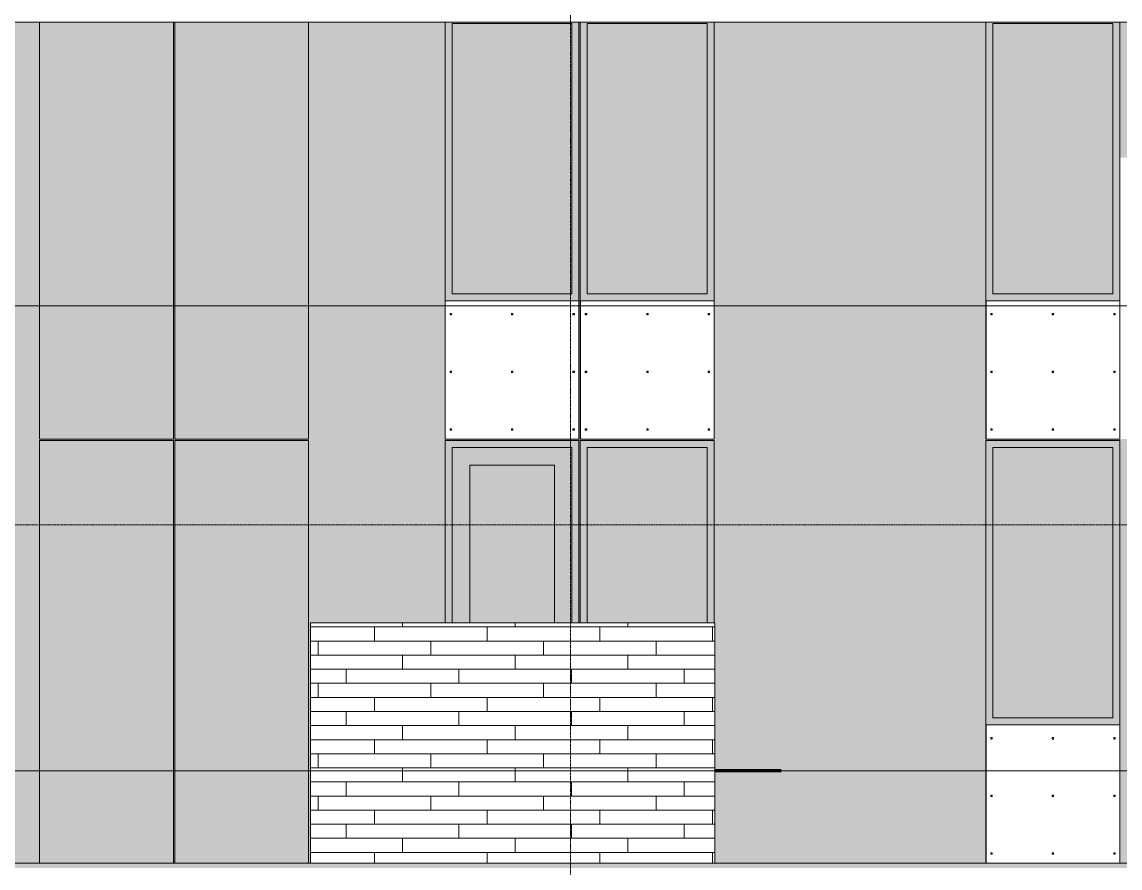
# Model space of a CAD drawing. Header units: inches. Extents: x 1814 to 6957, y -360 to 681.
# Drawn here: x 2671.5 to 2983.4, y 108.4 to 348.5 of the extents above; entities that cross this region are included whole.
import ezdxf

# ---------------------------------------------------------------- set-up
doc = ezdxf.new("R2010")
doc.units = ezdxf.units.IN
doc.header["$MEASUREMENT"] = 0
doc.linetypes.add('Aligning Line 1_8_', pattern=[0.25, 0.125, -0.125])
doc.linetypes.add('Grid Line 1_2_', pattern=[0.875, 0.5, -0.125, 0.125, -0.125])
for name, color, linetype, lineweight in [('0-1', 7, 'Continuous', 5), ('A-AREA', 32, 'Continuous', 70), ('A-CLNG-3', 13, 'Continuous', 5), ('A-FLOR-LEVL-1', 51, 'Grid Line 1_2_', 9), ('A-GLAZ', 151, 'Continuous', 13), ('A-GLAZ-1', 251, 'Continuous', 9), ('A-WALL', 113, 'Continuous', 13), ('A-WALL-PATT-2', 251, 'Continuous', 9), ('G-ANNO-SYMB', 111, 'Aligning Line 1_8_', 9), ('S-GRID-1', 1, 'Grid Line 1_2_', 9)]:
    doc.layers.add(name, color=color, linetype=linetype, lineweight=lineweight)
pattern_1 = [(0, (2755.624, 136.8), (0, 4), []), (90, (2755.624, 136.8), (-8, 8), [4, -28]), (90, (2771.624, 140.8), (-8, 8), [4, -28])]

# ---------------------------------------------------------------- blocks, each defined once
blk = doc.blocks.new('CTR - 2nd Phase_rvt-1-SECTION _ CENTER LOOKING WEST')
at = {"layer": 'A-FLOR-LEVL-1'}
for p, q in [((1814.21, 268), (4168.71, 268)), ((1814.21, 136), (4168.71, 136))]:
    blk.add_line(p, q, dxfattribs=at)
blk = doc.blocks.new('CTR - 1st Phase - Common Walls_rvt-1-SECTION _ CENTER LOOKING WEST')
at = {"layer": 'A-FLOR-LEVL-1'}
for p, q in [((1814.21, 268), (4168.71, 268)), ((1814.21, 136), (4168.71, 136))]:
    blk.add_line(p, q, dxfattribs=at)
blk = doc.blocks.new('CTR - 1st Phase -Stairs _ Elevators_rvt-1-SECTION _ CENTER LOOKING WEST')
at = {"layer": 'A-FLOR-LEVL-1'}
for p, q in [((1814.21, 268), (4168.71, 268)), ((1814.21, 136), (4168.71, 136))]:
    blk.add_line(p, q, dxfattribs=at)
blk = doc.blocks.new('Basic Wall _ EXT - FIBER CEMENT - LARGE - ___-2162459-SECTION _ CENTER LOOKING WEST')
at = {"layer": 'A-WALL'}
blk.add_line((2066.96, 348.51), (3400.3, 348.51), dxfattribs=at)
blk = doc.blocks.new('_THE_ WINDOW _ DOOR - Door - 2nd Floor-2113393-SECTION _ CENTER LOOKING WEST')
at = {"layer": 'A-GLAZ'}
for points in [[(3292.91, 178), (3292.91, 227.75), (3326.94, 227.75), (3326.94, 178), (3328.94, 178), (3328.94, 229.75), (3290.91, 229.75), (3290.91, 178), (3291.81, 178)], [(3297.91, 178), (3297.91, 222.75), (3321.94, 222.75), (3321.94, 178), (3326.94, 178), (3326.94, 227.75), (3292.91, 227.75), (3292.91, 178), (3295.88, 178)], [(3321.94, 178), (3321.94, 222.75), (3297.91, 222.75), (3297.91, 178)]]:
    blk.add_hatch(color=256, dxfattribs=at).paths.add_polyline_path(points, flags=0)
for p, q in [((3328.94, 229.75), (3290.91, 229.75)), ((3290.91, 229.75), (3290.91, 178)), ((3292.91, 178), (3292.91, 227.75)), ((3292.91, 227.75), (3326.94, 227.75)), ((3326.94, 227.75), (3326.94, 178)), ((3328.94, 178), (3328.94, 229.75)), ((3297.91, 178), (3297.91, 222.75)), ((3297.91, 222.75), (3321.94, 222.75)), ((3321.94, 222.75), (3321.94, 178))]:
    blk.add_line(p, q, dxfattribs=at)
blk = doc.blocks.new('_THE_ WINDOW _ DOOR - hvac panel - 2nd floor-2113876-SECTION _ CENTER LOOKING WEST')
at = {"layer": 'A-GLAZ-1'}
h = blk.add_hatch(dxfattribs=at)
h.set_pattern_fill('FP_11', color=256, style=0, pattern_type=2)
h.set_pattern_definition([(0, (2740.124, 174.437), (1, 1), [0.5, -1.5]), (90, (2740.374, 174.187), (-1, 1), [0.5, -1.5])])
h.paths.add_polyline_path([(2752.94, 109.75), (2752.94, 229.75), (2714.91, 229.75), (2714.91, 109.75), (2721.3, 109.75)], flags=0)
at = {"layer": 'A-GLAZ'}
for p, q in [((2752.94, 229.75), (2714.91, 229.75)), ((2714.91, 109.75), (2714.91, 229.75)), ((2752.94, 229.75), (2752.94, 109.75)), ((2752.94, 109.75), (2714.91, 109.75))]:
    blk.add_line(p, q, dxfattribs=at)
blk = doc.blocks.new('_THE_ WINDOW _ DOOR - hvac panel - 3rd floor-2113390-SECTION _ CENTER LOOKING WEST')
at = {"layer": 'A-GLAZ-1'}
h = blk.add_hatch(dxfattribs=at)
h.set_pattern_fill('FP_15', color=256, style=0, pattern_type=2)
h.set_pattern_definition([(0, (2740.124, 294.812), (1, 1), [0.5, -1.5]), (90, (2740.374, 294.562), (-1, 1), [0.5, -1.5])])
h.paths.add_polyline_path([(2752.94, 230.12), (2752.94, 348.51), (2714.91, 348.51), (2714.91, 230.12), (2721.3, 230.12)], flags=0)
at = {"layer": 'A-GLAZ'}
for p, q in [((2714.91, 348.53), (2714.91, 230.12)), ((2752.94, 230.12), (2752.94, 348.53)), ((2714.91, 230.12), (2752.94, 230.12))]:
    blk.add_line(p, q, dxfattribs=at)
blk = doc.blocks.new('_THE_ WINDOW _ DOOR - Window - 3rd Floor-V8-SECTION _ CENTER LOOKING WEST')
at = {"layer": 'A-GLAZ'}
h = blk.add_hatch(color=256, dxfattribs=at)
h.paths.add_polyline_path([(2791.71, 269.37), (2829.74, 269.37), (2829.74, 348.51), (2791.71, 348.51), (2791.71, 274.83)], flags=0)
h.paths.add_polyline_path([(2793.71, 271.37), (2793.71, 348.12), (2827.74, 348.12), (2827.74, 271.37), (2799.15, 271.37)], flags=0)
blk.add_hatch(color=256, dxfattribs=at).paths.add_polyline_path([(2799.15, 271.37), (2827.74, 271.37), (2827.74, 348.12), (2793.71, 348.12), (2793.71, 271.37)], flags=0)
at = {"layer": 'A-GLAZ-1'}
h = blk.add_hatch(dxfattribs=at)
h.set_pattern_fill('FP_16', color=256, style=0, pattern_type=2)
h.set_pattern_definition([(0, (2831.48, 287.55), (-38.4, 120.38), [0.392, -38.007]), (0, (2831.48, 287.95), (-38.4, 120.38), [0.392, -38.007]), (0, (2831.48, 303.91), (-38.4, 120.38), [0.392, -38.007]), (0, (2831.48, 304.3), (-38.4, 120.38), [0.392, -38.007]), (0, (2831.48, 320.27), (-38.4, 120.38), [0.392, -38.007]), (0, (2831.48, 320.66), (-38.4, 120.38), [0.392, -38.007]), (0, (2831.48, 336.62), (-38.4, 120.38), [0.392, -38.007]), (0, (2831.48, 337.02), (-38.4, 120.38), [0.392, -38.007]), (0, (2831.48, 352.98), (-38.4, 120.38), [0.392, -38.007]), (0, (2831.48, 353.38), (-38.4, 120.38), [0.392, -38.007]), (0, (2831.48, 369.34), (-38.4, 120.38), [0.392, -38.007]), (0, (2831.48, 369.73), (-38.4, 120.375), [0.392, -38.007]), (0, (2831.48, 385.7), (-38.4, 120.375), [0.392, -38.007]), (0, (2831.48, 386.09), (-38.4, 120.375), [0.392, -38.007]), (0, (2831.48, 402.05), (-38.4, 120.375), [0.392, -38.007]), (0, (2831.48, 402.45), (-38.4, 120.375), [0.392, -38.007]), (0, (2848.93, 287.55), (-38.4, 120.38), [0.392, -38.007]), (0, (2848.93, 287.95), (-38.4, 120.38), [0.392, -38.007]), (0, (2848.93, 303.91), (-38.4, 120.38), [0.392, -38.007]), (0, (2848.93, 304.3), (-38.4, 120.38), [0.392, -38.007]), (0, (2848.93, 320.27), (-38.4, 120.38), [0.392, -38.007]), (0, (2848.93, 320.66), (-38.4, 120.38), [0.392, -38.007]), (0, (2848.93, 336.62), (-38.4, 120.38), [0.392, -38.007]), (0, (2848.93, 337.02), (-38.4, 120.38), [0.392, -38.007]), (0, (2848.93, 352.98), (-38.4, 120.38), [0.392, -38.007]), (0, (2848.93, 353.38), (-38.4, 120.38), [0.392, -38.007]), (0, (2848.93, 369.34), (-38.4, 120.375), [0.392, -38.007]), (0, (2848.93, 369.73), (-38.4, 120.375), [0.392, -38.007]), (0, (2848.93, 385.7), (-38.4, 120.375), [0.392, -38.007]), (0, (2848.93, 386.09), (-38.4, 120.375), [0.392, -38.007]), (0, (2848.93, 402.05), (-38.4, 120.375), [0.392, -38.007]), (0, (2848.93, 402.45), (-38.4, 120.375), [0.392, -38.007]), (0, (2866.38, 287.55), (-38.4, 120.38), [0.392, -38.007]), (0, (2866.38, 287.95), (-38.4, 120.38), [0.392, -38.007]), (0, (2866.38, 303.91), (-38.4, 120.38), [0.392, -38.007]), (0, (2866.38, 304.3), (-38.4, 120.38), [0.392, -38.007]), (0, (2866.38, 320.27), (-38.4, 120.38), [0.392, -38.007]), (0, (2866.38, 320.66), (-38.4, 120.38), [0.392, -38.007]), (0, (2866.38, 336.62), (-38.4, 120.38), [0.392, -38.007]), (0, (2866.38, 337.02), (-38.4, 120.38), [0.392, -38.007]), (0, (2866.38, 352.98), (-38.4, 120.38), [0.392, -38.007]), (0, (2866.38, 353.38), (-38.4, 120.38), [0.392, -38.007]), (0, (2866.38, 369.34), (-38.4, 120.375), [0.392, -38.007]), (0, (2866.38, 369.73), (-38.4, 120.375), [0.392, -38.007]), (0, (2866.38, 385.7), (-38.4, 120.375), [0.392, -38.007]), (0, (2866.38, 386.09), (-38.4, 120.375), [0.392, -38.007]), (0, (2866.38, 402.05), (-38.4, 120.375), [0.392, -38.007]), (0, (2866.38, 402.45), (-38.4, 120.375), [0.392, -38.007]), (90, (2829.736, 285), (-38.4, 2e-15), [120, -0.375]), (90, (2830.11, 285), (-38.4, 2e-15), [120, -0.375]), (90, (2831.477, 287.554), (-38.4, 2e-15), [0.392, -119.982]), (90, (2831.477, 303.91), (-38.4, 2e-15), [0.392, -119.982]), (90, (2831.477, 320.268), (-38.4, 2e-15), [0.392, -119.982]), (90, (2831.477, 336.625), (-38.4, 2e-15), [0.392, -119.982]), (90, (2831.477, 352.982), (-38.4, 2e-15), [0.392, -119.982]), (90, (2831.477, 369.34), (-38.4, 2e-15), [0.392, -119.982]), (90, (2831.477, 385.697), (-38.4, 2e-15), [0.392, -119.982]), (90, (2831.477, 402.054), (-38.4, 2e-15), [0.392, -119.982]), (90, (2831.87, 287.554), (-38.4, 2e-15), [0.392, -119.982]), (90, (2831.87, 303.91), (-38.4, 2e-15), [0.392, -119.982]), (90, (2831.87, 320.268), (-38.4, 2e-15), [0.392, -119.982]), (90, (2831.87, 336.625), (-38.4, 2e-15), [0.392, -119.982]), (90, (2831.87, 352.982), (-38.4, 2e-15), [0.392, -119.982]), (90, (2831.87, 369.34), (-38.4, 2e-15), [0.392, -119.982]), (90, (2831.87, 385.697), (-38.4, 2e-15), [0.392, -119.982]), (90, (2831.87, 402.054), (-38.4, 2e-15), [0.392, -119.982]), (90, (2848.927, 287.554), (-38.4, 2e-15), [0.392, -119.982]), (90, (2848.927, 303.91), (-38.4, 2e-15), [0.392, -119.982]), (90, (2848.927, 320.268), (-38.4, 2e-15), [0.392, -119.982]), (90, (2848.927, 336.625), (-38.4, 2e-15), [0.392, -119.982]), (90, (2848.927, 352.982), (-38.4, 2e-15), [0.392, -119.982]), (90, (2848.927, 369.34), (-38.4, 2e-15), [0.392, -119.982]), (90, (2848.927, 385.697), (-38.4, 2e-15), [0.392, -119.982]), (90, (2848.927, 402.054), (-38.4, 2e-15), [0.392, -119.982]), (90, (2849.32, 287.554), (-38.4, 2e-15), [0.392, -119.982]), (90, (2849.32, 303.91), (-38.4, 2e-15), [0.392, -119.982]), (90, (2849.32, 320.268), (-38.4, 2e-15), [0.392, -119.982]), (90, (2849.32, 336.625), (-38.4, 2e-15), [0.392, -119.982]), (90, (2849.32, 352.982), (-38.4, 2e-15), [0.392, -119.982]), (90, (2849.32, 369.34), (-38.4, 2e-15), [0.392, -119.982]), (90, (2849.32, 385.697), (-38.4, 2e-15), [0.392, -119.982]), (90, (2849.32, 402.054), (-38.4, 2e-15), [0.392, -119.982]), (90, (2866.377, 287.554), (-38.4, 2e-15), [0.392, -119.982]), (90, (2866.377, 303.91), (-38.4, 2e-15), [0.392, -119.982]), (90, (2866.377, 320.268), (-38.4, 2e-15), [0.392, -119.982]), (90, (2866.377, 336.625), (-38.4, 2e-15), [0.392, -119.982]), (90, (2866.377, 352.982), (-38.4, 2e-15), [0.392, -119.982]), (90, (2866.377, 369.34), (-38.4, 2e-15), [0.392, -119.982]), (90, (2866.377, 385.697), (-38.4, 2e-15), [0.392, -119.982]), (90, (2866.377, 402.054), (-38.4, 2e-15), [0.392, -119.982]), (90, (2866.77, 287.554), (-38.4, 2e-15), [0.392, -119.982]), (90, (2866.77, 303.91), (-38.4, 2e-15), [0.392, -119.982]), (90, (2866.77, 320.268), (-38.4, 2e-15), [0.392, -119.982]), (90, (2866.77, 336.625), (-38.4, 2e-15), [0.392, -119.982]), (90, (2866.77, 352.982), (-38.4, 2e-15), [0.392, -119.982]), (90, (2866.77, 369.34), (-38.4, 2e-15), [0.392, -119.982]), (90, (2866.77, 385.697), (-38.4, 2e-15), [0.392, -119.982]), (90, (2866.77, 402.054), (-38.4, 2e-15), [0.392, -119.982]), (180, (2868.14, 284.62), (-38.4, 120.38), [38.025, -0.375]), (180, (2868.14, 285), (-38.4, 120.38), [38.025, -0.375])])
h.paths.add_polyline_path([(2829.74, 230.12), (2829.74, 269.37), (2791.71, 269.37), (2791.71, 230.12), (2827.74, 230.12)], flags=0)
at = {"layer": 'A-GLAZ'}
for p, q in [((2791.71, 348.53), (2791.71, 269.37)), ((2793.71, 271.37), (2793.71, 348.12)), ((2793.71, 348.12), (2827.74, 348.12)), ((2827.74, 348.12), (2827.74, 271.37)), ((2829.74, 269.37), (2829.74, 348.53)), ((2827.74, 271.37), (2793.71, 271.37)), ((2791.71, 269.37), (2829.74, 269.37)), ((2791.71, 269.37), (2791.71, 230.12)), ((2829.74, 230.12), (2829.74, 269.37)), ((2791.71, 230.12), (2829.74, 230.12))]:
    blk.add_line(p, q, dxfattribs=at)
blk = doc.blocks.new('_THE_ WINDOW _ DOOR - Window - 3rd Floor-V9-SECTION _ CENTER LOOKING WEST')
at = {"layer": 'A-GLAZ'}
h = blk.add_hatch(color=256, dxfattribs=at)
h.paths.add_polyline_path([(2981.34, 269.37), (2983.34, 269.37), (2983.34, 348.51), (2945.31, 348.51), (2945.31, 269.37), (2974.55, 269.37)], flags=0)
h.paths.add_polyline_path([(2947.31, 271.37), (2947.31, 348.12), (2981.34, 348.12), (2981.34, 271.37), (2957.67, 271.37)], flags=0)
blk.add_hatch(color=256, dxfattribs=at).paths.add_polyline_path([(2981.34, 271.37), (2981.34, 348.12), (2947.31, 348.12), (2947.31, 271.37), (2974.55, 271.37)], flags=0)
at = {"layer": 'A-GLAZ-1'}
h = blk.add_hatch(dxfattribs=at)
h.set_pattern_fill('FP_17', color=256, style=0, pattern_type=2)
h.set_pattern_definition([(0, (2985.08, 287.55), (-38.4, 120.38), [0.392, -38.007]), (0, (2985.08, 287.95), (-38.4, 120.38), [0.392, -38.007]), (0, (2985.08, 303.91), (-38.4, 120.38), [0.392, -38.007]), (0, (2985.08, 304.3), (-38.4, 120.38), [0.392, -38.007]), (0, (2985.08, 320.27), (-38.4, 120.38), [0.392, -38.007]), (0, (2985.08, 320.66), (-38.4, 120.38), [0.392, -38.007]), (0, (2985.08, 336.62), (-38.4, 120.38), [0.392, -38.007]), (0, (2985.08, 337.02), (-38.4, 120.38), [0.392, -38.007]), (0, (2985.08, 352.98), (-38.4, 120.38), [0.392, -38.007]), (0, (2985.08, 353.38), (-38.4, 120.38), [0.392, -38.007]), (0, (2985.08, 369.34), (-38.4, 120.38), [0.392, -38.007]), (0, (2985.08, 369.73), (-38.4, 120.375), [0.392, -38.007]), (0, (2985.08, 385.7), (-38.4, 120.375), [0.392, -38.007]), (0, (2985.08, 386.09), (-38.4, 120.375), [0.392, -38.007]), (0, (2985.08, 402.05), (-38.4, 120.375), [0.392, -38.007]), (0, (2985.08, 402.45), (-38.4, 120.375), [0.392, -38.007]), (0, (3002.53, 287.55), (-38.4, 120.38), [0.392, -38.007]), (0, (3002.53, 287.95), (-38.4, 120.38), [0.392, -38.007]), (0, (3002.53, 303.91), (-38.4, 120.38), [0.392, -38.007]), (0, (3002.53, 304.3), (-38.4, 120.38), [0.392, -38.007]), (0, (3002.53, 320.27), (-38.4, 120.38), [0.392, -38.007]), (0, (3002.53, 320.66), (-38.4, 120.38), [0.392, -38.007]), (0, (3002.53, 336.62), (-38.4, 120.38), [0.392, -38.007]), (0, (3002.53, 337.02), (-38.4, 120.38), [0.392, -38.007]), (0, (3002.53, 352.98), (-38.4, 120.38), [0.392, -38.007]), (0, (3002.53, 353.38), (-38.4, 120.38), [0.392, -38.007]), (0, (3002.53, 369.34), (-38.4, 120.375), [0.392, -38.007]), (0, (3002.53, 369.73), (-38.4, 120.375), [0.392, -38.007]), (0, (3002.53, 385.7), (-38.4, 120.375), [0.392, -38.007]), (0, (3002.53, 386.09), (-38.4, 120.375), [0.392, -38.007]), (0, (3002.53, 402.05), (-38.4, 120.375), [0.392, -38.007]), (0, (3002.53, 402.45), (-38.4, 120.375), [0.392, -38.007]), (0, (3019.98, 287.55), (-38.4, 120.38), [0.392, -38.007]), (0, (3019.98, 287.95), (-38.4, 120.38), [0.392, -38.007]), (0, (3019.98, 303.91), (-38.4, 120.38), [0.392, -38.007]), (0, (3019.98, 304.3), (-38.4, 120.38), [0.392, -38.007]), (0, (3019.98, 320.27), (-38.4, 120.38), [0.392, -38.007]), (0, (3019.98, 320.66), (-38.4, 120.38), [0.392, -38.007]), (0, (3019.98, 336.62), (-38.4, 120.38), [0.392, -38.007]), (0, (3019.98, 337.02), (-38.4, 120.38), [0.392, -38.007]), (0, (3019.98, 352.98), (-38.4, 120.38), [0.392, -38.007]), (0, (3019.98, 353.38), (-38.4, 120.38), [0.392, -38.007]), (0, (3019.98, 369.34), (-38.4, 120.375), [0.392, -38.007]), (0, (3019.98, 369.73), (-38.4, 120.375), [0.392, -38.007]), (0, (3019.98, 385.7), (-38.4, 120.375), [0.392, -38.007]), (0, (3019.98, 386.09), (-38.4, 120.375), [0.392, -38.007]), (0, (3019.98, 402.05), (-38.4, 120.375), [0.392, -38.007]), (0, (3019.98, 402.45), (-38.4, 120.375), [0.392, -38.007]), (90, (2983.336, 285), (-38.4, 2e-15), [120, -0.375]), (90, (2983.71, 285), (-38.4, 2e-15), [120, -0.375]), (90, (2985.077, 287.554), (-38.4, 2e-15), [0.392, -119.982]), (90, (2985.077, 303.91), (-38.4, 2e-15), [0.392, -119.982]), (90, (2985.077, 320.268), (-38.4, 2e-15), [0.392, -119.982]), (90, (2985.077, 336.625), (-38.4, 2e-15), [0.392, -119.982]), (90, (2985.077, 352.982), (-38.4, 2e-15), [0.392, -119.982]), (90, (2985.077, 369.34), (-38.4, 2e-15), [0.392, -119.982]), (90, (2985.077, 385.697), (-38.4, 2e-15), [0.392, -119.982]), (90, (2985.077, 402.054), (-38.4, 2e-15), [0.392, -119.982]), (90, (2985.47, 287.554), (-38.4, 2e-15), [0.392, -119.982]), (90, (2985.47, 303.91), (-38.4, 2e-15), [0.392, -119.982]), (90, (2985.47, 320.268), (-38.4, 2e-15), [0.392, -119.982]), (90, (2985.47, 336.625), (-38.4, 2e-15), [0.392, -119.982]), (90, (2985.47, 352.982), (-38.4, 2e-15), [0.392, -119.982]), (90, (2985.47, 369.34), (-38.4, 2e-15), [0.392, -119.982]), (90, (2985.47, 385.697), (-38.4, 2e-15), [0.392, -119.982]), (90, (2985.47, 402.054), (-38.4, 2e-15), [0.392, -119.982]), (90, (3002.527, 287.554), (-38.4, 2e-15), [0.392, -119.982]), (90, (3002.527, 303.91), (-38.4, 2e-15), [0.392, -119.982]), (90, (3002.527, 320.268), (-38.4, 2e-15), [0.392, -119.982]), (90, (3002.527, 336.625), (-38.4, 2e-15), [0.392, -119.982]), (90, (3002.527, 352.982), (-38.4, 2e-15), [0.392, -119.982]), (90, (3002.527, 369.34), (-38.4, 2e-15), [0.392, -119.982]), (90, (3002.527, 385.697), (-38.4, 2e-15), [0.392, -119.982]), (90, (3002.527, 402.054), (-38.4, 2e-15), [0.392, -119.982]), (90, (3002.92, 287.554), (-38.4, 2e-15), [0.392, -119.982]), (90, (3002.92, 303.91), (-38.4, 2e-15), [0.392, -119.982]), (90, (3002.92, 320.268), (-38.4, 2e-15), [0.392, -119.982]), (90, (3002.92, 336.625), (-38.4, 2e-15), [0.392, -119.982]), (90, (3002.92, 352.982), (-38.4, 2e-15), [0.392, -119.982]), (90, (3002.92, 369.34), (-38.4, 2e-15), [0.392, -119.982]), (90, (3002.92, 385.697), (-38.4, 2e-15), [0.392, -119.982]), (90, (3002.92, 402.054), (-38.4, 2e-15), [0.392, -119.982]), (90, (3019.977, 287.554), (-38.4, 2e-15), [0.392, -119.982]), (90, (3019.977, 303.91), (-38.4, 2e-15), [0.392, -119.982]), (90, (3019.977, 320.268), (-38.4, 2e-15), [0.392, -119.982]), (90, (3019.977, 336.625), (-38.4, 2e-15), [0.392, -119.982]), (90, (3019.977, 352.982), (-38.4, 2e-15), [0.392, -119.982]), (90, (3019.977, 369.34), (-38.4, 2e-15), [0.392, -119.982]), (90, (3019.977, 385.697), (-38.4, 2e-15), [0.392, -119.982]), (90, (3019.977, 402.054), (-38.4, 2e-15), [0.392, -119.982]), (90, (3020.37, 287.554), (-38.4, 2e-15), [0.392, -119.982]), (90, (3020.37, 303.91), (-38.4, 2e-15), [0.392, -119.982]), (90, (3020.37, 320.268), (-38.4, 2e-15), [0.392, -119.982]), (90, (3020.37, 336.625), (-38.4, 2e-15), [0.392, -119.982]), (90, (3020.37, 352.982), (-38.4, 2e-15), [0.392, -119.982]), (90, (3020.37, 369.34), (-38.4, 2e-15), [0.392, -119.982]), (90, (3020.37, 385.697), (-38.4, 2e-15), [0.392, -119.982]), (90, (3020.37, 402.054), (-38.4, 2e-15), [0.392, -119.982]), (180, (3021.74, 284.62), (-38.4, 120.38), [38.025, -0.375]), (180, (3021.74, 285), (-38.4, 120.38), [38.025, -0.375])])
h.paths.add_polyline_path([(2945.31, 230.12), (2983.34, 230.12), (2983.34, 269.37), (2945.31, 269.37), (2945.31, 240.75)], flags=0)
at = {"layer": 'A-GLAZ'}
for p, q in [((2945.31, 348.53), (2945.31, 269.37)), ((2947.31, 271.37), (2947.31, 348.12)), ((2947.31, 348.12), (2981.34, 348.12)), ((2981.34, 348.12), (2981.34, 271.37)), ((2983.34, 269.37), (2983.34, 348.52)), ((2981.34, 271.37), (2947.31, 271.37)), ((2945.31, 269.37), (2983.34, 269.37)), ((2945.31, 269.37), (2945.31, 230.12)), ((2983.34, 230.12), (2983.34, 269.37)), ((2945.31, 230.12), (2983.34, 230.12))]:
    blk.add_line(p, q, dxfattribs=at)
blk = doc.blocks.new('_THE_ WINDOW _ DOOR - Window - 2nd Floor-V12-SECTION _ CENTER LOOKING WEST')
at = {"layer": 'A-GLAZ'}
h = blk.add_hatch(color=256, dxfattribs=at)
h.paths.add_polyline_path([(3139.31, 149), (3175.34, 149), (3175.34, 229.75), (3137.31, 229.75), (3137.31, 149)], flags=0)
h.paths.add_polyline_path([(3173.34, 151), (3139.31, 151), (3139.31, 227.75), (3173.34, 227.75), (3173.34, 160.21)], flags=0)
blk.add_hatch(color=256, dxfattribs=at).paths.add_polyline_path([(3160.27, 151), (3173.34, 151), (3173.34, 227.75), (3139.31, 227.75), (3139.31, 151)], flags=0)
at = {"layer": 'A-GLAZ-1'}
h = blk.add_hatch(dxfattribs=at)
h.set_pattern_fill('FP_20', color=256, style=0, pattern_type=2)
h.set_pattern_definition([(0, (3177.08, 167.18), (-38.4, 120.38), [0.392, -38.007]), (0, (3177.08, 167.57), (-38.4, 120.38), [0.392, -38.007]), (0, (3177.08, 183.54), (-38.4, 120.38), [0.392, -38.007]), (0, (3177.08, 183.93), (-38.4, 120.38), [0.392, -38.007]), (0, (3177.08, 199.89), (-38.4, 120.38), [0.392, -38.007]), (0, (3177.08, 200.29), (-38.4, 120.38), [0.392, -38.007]), (0, (3177.08, 216.25), (-38.4, 120.38), [0.392, -38.007]), (0, (3177.08, 216.64), (-38.4, 120.38), [0.392, -38.007]), (0, (3177.08, 232.61), (-38.4, 120.38), [0.392, -38.007]), (0, (3177.08, 233), (-38.4, 120.38), [0.392, -38.007]), (0, (3177.08, 248.96), (-38.4, 120.38), [0.392, -38.007]), (0, (3177.08, 249.36), (-38.4, 120.375), [0.392, -38.007]), (0, (3177.08, 265.32), (-38.4, 120.375), [0.392, -38.007]), (0, (3177.08, 265.71), (-38.4, 120.375), [0.392, -38.007]), (0, (3177.08, 281.68), (-38.4, 120.375), [0.392, -38.007]), (0, (3177.08, 282.07), (-38.4, 120.375), [0.392, -38.007]), (0, (3194.53, 167.18), (-38.4, 120.38), [0.392, -38.007]), (0, (3194.53, 167.57), (-38.4, 120.38), [0.392, -38.007]), (0, (3194.53, 183.54), (-38.4, 120.38), [0.392, -38.007]), (0, (3194.53, 183.93), (-38.4, 120.38), [0.392, -38.007]), (0, (3194.53, 199.89), (-38.4, 120.38), [0.392, -38.007]), (0, (3194.53, 200.29), (-38.4, 120.38), [0.392, -38.007]), (0, (3194.53, 216.25), (-38.4, 120.38), [0.392, -38.007]), (0, (3194.53, 216.64), (-38.4, 120.38), [0.392, -38.007]), (0, (3194.53, 232.61), (-38.4, 120.38), [0.392, -38.007]), (0, (3194.53, 233), (-38.4, 120.38), [0.392, -38.007]), (0, (3194.53, 248.96), (-38.4, 120.375), [0.392, -38.007]), (0, (3194.53, 249.36), (-38.4, 120.375), [0.392, -38.007]), (0, (3194.53, 265.32), (-38.4, 120.375), [0.392, -38.007]), (0, (3194.53, 265.71), (-38.4, 120.375), [0.392, -38.007]), (0, (3194.53, 281.68), (-38.4, 120.375), [0.392, -38.007]), (0, (3194.53, 282.07), (-38.4, 120.375), [0.392, -38.007]), (0, (3211.98, 167.18), (-38.4, 120.38), [0.392, -38.007]), (0, (3211.98, 167.57), (-38.4, 120.38), [0.392, -38.007]), (0, (3211.98, 183.54), (-38.4, 120.38), [0.392, -38.007]), (0, (3211.98, 183.93), (-38.4, 120.38), [0.392, -38.007]), (0, (3211.98, 199.89), (-38.4, 120.38), [0.392, -38.007]), (0, (3211.98, 200.29), (-38.4, 120.38), [0.392, -38.007]), (0, (3211.98, 216.25), (-38.4, 120.38), [0.392, -38.007]), (0, (3211.98, 216.64), (-38.4, 120.38), [0.392, -38.007]), (0, (3211.98, 232.61), (-38.4, 120.38), [0.392, -38.007]), (0, (3211.98, 233), (-38.4, 120.38), [0.392, -38.007]), (0, (3211.98, 248.96), (-38.4, 120.375), [0.392, -38.007]), (0, (3211.98, 249.36), (-38.4, 120.375), [0.392, -38.007]), (0, (3211.98, 265.32), (-38.4, 120.375), [0.392, -38.007]), (0, (3211.98, 265.71), (-38.4, 120.375), [0.392, -38.007]), (0, (3211.98, 281.68), (-38.4, 120.375), [0.392, -38.007]), (0, (3211.98, 282.07), (-38.4, 120.375), [0.392, -38.007]), (90, (3175.336, 164.625), (-38.4, 2e-15), [120, -0.375]), (90, (3175.71, 164.625), (-38.4, 2e-15), [120, -0.375]), (90, (3177.077, 167.18), (-38.4, 2e-15), [0.392, -119.982]), (90, (3177.077, 183.536), (-38.4, 2e-15), [0.392, -119.982]), (90, (3177.077, 199.893), (-38.4, 2e-15), [0.392, -119.982]), (90, (3177.077, 216.25), (-38.4, 2e-15), [0.392, -119.982]), (90, (3177.077, 232.607), (-38.4, 2e-15), [0.392, -119.982]), (90, (3177.077, 248.964), (-38.4, 2e-15), [0.392, -119.982]), (90, (3177.077, 265.322), (-38.4, 2e-15), [0.392, -119.982]), (90, (3177.077, 281.68), (-38.4, 2e-15), [0.392, -119.982]), (90, (3177.47, 167.18), (-38.4, 2e-15), [0.392, -119.982]), (90, (3177.47, 183.536), (-38.4, 2e-15), [0.392, -119.982]), (90, (3177.47, 199.893), (-38.4, 2e-15), [0.392, -119.982]), (90, (3177.47, 216.25), (-38.4, 2e-15), [0.392, -119.982]), (90, (3177.47, 232.607), (-38.4, 2e-15), [0.392, -119.982]), (90, (3177.47, 248.964), (-38.4, 2e-15), [0.392, -119.982]), (90, (3177.47, 265.322), (-38.4, 2e-15), [0.392, -119.982]), (90, (3177.47, 281.68), (-38.4, 2e-15), [0.392, -119.982]), (90, (3194.527, 167.18), (-38.4, 2e-15), [0.392, -119.982]), (90, (3194.527, 183.536), (-38.4, 2e-15), [0.392, -119.982]), (90, (3194.527, 199.893), (-38.4, 2e-15), [0.392, -119.982]), (90, (3194.527, 216.25), (-38.4, 2e-15), [0.392, -119.982]), (90, (3194.527, 232.607), (-38.4, 2e-15), [0.392, -119.982]), (90, (3194.527, 248.964), (-38.4, 2e-15), [0.392, -119.982]), (90, (3194.527, 265.322), (-38.4, 2e-15), [0.392, -119.982]), (90, (3194.527, 281.68), (-38.4, 2e-15), [0.392, -119.982]), (90, (3194.92, 167.18), (-38.4, 2e-15), [0.392, -119.982]), (90, (3194.92, 183.536), (-38.4, 2e-15), [0.392, -119.982]), (90, (3194.92, 199.893), (-38.4, 2e-15), [0.392, -119.982]), (90, (3194.92, 216.25), (-38.4, 2e-15), [0.392, -119.982]), (90, (3194.92, 232.607), (-38.4, 2e-15), [0.392, -119.982]), (90, (3194.92, 248.964), (-38.4, 2e-15), [0.392, -119.982]), (90, (3194.92, 265.322), (-38.4, 2e-15), [0.392, -119.982]), (90, (3194.92, 281.68), (-38.4, 2e-15), [0.392, -119.982]), (90, (3211.977, 167.18), (-38.4, 2e-15), [0.392, -119.982]), (90, (3211.977, 183.536), (-38.4, 2e-15), [0.392, -119.982]), (90, (3211.977, 199.893), (-38.4, 2e-15), [0.392, -119.982]), (90, (3211.977, 216.25), (-38.4, 2e-15), [0.392, -119.982]), (90, (3211.977, 232.607), (-38.4, 2e-15), [0.392, -119.982]), (90, (3211.977, 248.964), (-38.4, 2e-15), [0.392, -119.982]), (90, (3211.977, 265.322), (-38.4, 2e-15), [0.392, -119.982]), (90, (3211.977, 281.68), (-38.4, 2e-15), [0.392, -119.982]), (90, (3212.37, 167.18), (-38.4, 2e-15), [0.392, -119.982]), (90, (3212.37, 183.536), (-38.4, 2e-15), [0.392, -119.982]), (90, (3212.37, 199.893), (-38.4, 2e-15), [0.392, -119.982]), (90, (3212.37, 216.25), (-38.4, 2e-15), [0.392, -119.982]), (90, (3212.37, 232.607), (-38.4, 2e-15), [0.392, -119.982]), (90, (3212.37, 248.964), (-38.4, 2e-15), [0.392, -119.982]), (90, (3212.37, 265.322), (-38.4, 2e-15), [0.392, -119.982]), (90, (3212.37, 281.68), (-38.4, 2e-15), [0.392, -119.982]), (180, (3213.74, 164.25), (-38.4, 120.38), [38.025, -0.375]), (180, (3213.74, 164.62), (-38.4, 120.38), [38.025, -0.375])])
h.paths.add_polyline_path([(3160.27, 109.75), (3175.34, 109.75), (3175.34, 149), (3137.31, 149), (3137.31, 109.75)], flags=0)
at = {"layer": 'A-GLAZ'}
for p, q in [((3175.34, 229.75), (3137.31, 229.75)), ((3137.31, 229.75), (3137.31, 149)), ((3139.31, 151), (3139.31, 227.75)), ((3139.31, 227.75), (3173.34, 227.75)), ((3173.34, 227.75), (3173.34, 151)), ((3175.34, 149), (3175.34, 229.75)), ((3173.34, 151), (3139.31, 151)), ((3137.31, 149), (3175.34, 149)), ((3137.31, 149), (3137.31, 109.75)), ((3175.34, 109.75), (3175.34, 149)), ((3137.31, 109.75), (3175.34, 109.75))]:
    blk.add_line(p, q, dxfattribs=at)
blk = doc.blocks.new('_THE_ WINDOW _ DOOR - Window - 2nd Floor-2113388-SECTION _ CENTER LOOKING WEST')
at = {"layer": 'A-GLAZ'}
for points in [[(3365.34, 178), (3367.34, 178), (3367.34, 229.75), (3329.31, 229.75), (3329.31, 178), (3331.31, 178), (3331.31, 227.75), (3365.34, 227.75), (3365.34, 209.32)], [(3365.34, 178), (3365.34, 227.75), (3331.31, 227.75), (3331.31, 178), (3363.27, 178)]]:
    blk.add_hatch(color=256, dxfattribs=at).paths.add_polyline_path(points, flags=0)
for p, q in [((3367.34, 229.75), (3329.31, 229.75)), ((3329.31, 229.75), (3329.31, 178)), ((3331.31, 178), (3331.31, 227.75)), ((3331.31, 227.75), (3365.34, 227.75)), ((3365.34, 227.75), (3365.34, 178)), ((3367.34, 178), (3367.34, 229.75))]:
    blk.add_line(p, q, dxfattribs=at)

msp = doc.modelspace()

# ---------------------------------------------------------------- hatches: boundary and pattern name
at = {"layer": 'A-CLNG-3'}
msp.add_hatch(color=256, dxfattribs=at).paths.add_polyline_path([(2856.37, 108.37), (3400.3, 108.37), (3400.26, 109.75), (2068.17, 109.75), (2068.17, 108.37), (2822.6, 108.37)], flags=0)
at = {"layer": 'A-WALL-PATT-2'}
h = msp.add_hatch(dxfattribs=at)
h.set_pattern_fill('FP_7', color=256, style=0, pattern_type=2)
h.set_pattern_definition([(0, (3408.85, 112.3), (-38.4, 120.375), [0.392, -38.007]), (0, (3408.85, 112.7), (-38.4, 120.375), [0.392, -38.007]), (0, (3408.85, 128.66), (-38.4, 120.375), [0.392, -38.007]), (0, (3408.85, 129.05), (-38.4, 120.375), [0.392, -38.007]), (0, (3408.85, 145.02), (-38.4, 120.375), [0.392, -38.007]), (0, (3408.85, 145.41), (-38.4, 120.375), [0.392, -38.007]), (0, (3408.85, 161.38), (-38.4, 120.375), [0.392, -38.007]), (0, (3408.85, 161.77), (-38.4, 120.375), [0.392, -38.007]), (0, (3408.85, 177.73), (-38.4, 120.375), [0.392, -38.007]), (0, (3408.85, 178.12), (-38.4, 120.375), [0.392, -38.007]), (0, (3408.85, 194.09), (-38.4, 120.375), [0.392, -38.007]), (0, (3408.85, 194.48), (-38.4, 120.375), [0.392, -38.007]), (0, (3408.85, 210.45), (-38.4, 120.375), [0.392, -38.007]), (0, (3408.85, 210.84), (-38.4, 120.375), [0.392, -38.007]), (0, (3408.85, 226.8), (-38.4, 120.375), [0.392, -38.007]), (0, (3408.85, 227.2), (-38.4, 120.375), [0.392, -38.007]), (0, (3426.3, 112.3), (-38.4, 120.375), [0.392, -38.007]), (0, (3426.3, 112.7), (-38.4, 120.375), [0.392, -38.007]), (0, (3426.3, 128.66), (-38.4, 120.375), [0.392, -38.007]), (0, (3426.3, 129.05), (-38.4, 120.375), [0.392, -38.007]), (0, (3426.3, 145.02), (-38.4, 120.375), [0.392, -38.007]), (0, (3426.3, 145.41), (-38.4, 120.375), [0.392, -38.007]), (0, (3426.3, 161.38), (-38.4, 120.375), [0.392, -38.007]), (0, (3426.3, 161.77), (-38.4, 120.375), [0.392, -38.007]), (0, (3426.3, 177.73), (-38.4, 120.375), [0.392, -38.007]), (0, (3426.3, 178.12), (-38.4, 120.375), [0.392, -38.007]), (0, (3426.3, 194.09), (-38.4, 120.375), [0.392, -38.007]), (0, (3426.3, 194.48), (-38.4, 120.375), [0.392, -38.007]), (0, (3426.3, 210.45), (-38.4, 120.375), [0.392, -38.007]), (0, (3426.3, 210.84), (-38.4, 120.375), [0.392, -38.007]), (0, (3426.3, 226.8), (-38.4, 120.375), [0.392, -38.007]), (0, (3426.3, 227.2), (-38.4, 120.375), [0.392, -38.007]), (0, (3443.75, 112.3), (-38.4, 120.375), [0.392, -38.007]), (0, (3443.75, 112.7), (-38.4, 120.375), [0.392, -38.007]), (0, (3443.75, 128.66), (-38.4, 120.375), [0.392, -38.007]), (0, (3443.75, 129.05), (-38.4, 120.375), [0.392, -38.007]), (0, (3443.75, 145.02), (-38.4, 120.375), [0.392, -38.007]), (0, (3443.75, 145.41), (-38.4, 120.375), [0.392, -38.007]), (0, (3443.75, 161.38), (-38.4, 120.375), [0.392, -38.007]), (0, (3443.75, 161.77), (-38.4, 120.375), [0.392, -38.007]), (0, (3443.75, 177.73), (-38.4, 120.375), [0.392, -38.007]), (0, (3443.75, 178.12), (-38.4, 120.375), [0.392, -38.007]), (0, (3443.75, 194.09), (-38.4, 120.375), [0.392, -38.007]), (0, (3443.75, 194.48), (-38.4, 120.375), [0.392, -38.007]), (0, (3443.75, 210.45), (-38.4, 120.375), [0.392, -38.007]), (0, (3443.75, 210.84), (-38.4, 120.375), [0.392, -38.007]), (0, (3443.75, 226.8), (-38.4, 120.375), [0.392, -38.007]), (0, (3443.75, 227.2), (-38.4, 120.375), [0.392, -38.007]), (90, (3407.11, 109.75), (-38.4, 2e-15), [120, -0.375]), (90, (3407.486, 109.75), (-38.4, 2e-15), [120, -0.375]), (90, (3408.852, 112.304), (-38.4, 2e-15), [0.392, -119.982]), (90, (3408.852, 128.66), (-38.4, 2e-15), [0.392, -119.982]), (90, (3408.852, 145.018), (-38.4, 2e-15), [0.392, -119.982]), (90, (3408.852, 161.375), (-38.4, 2e-15), [0.392, -119.982]), (90, (3408.852, 177.732), (-38.4, 2e-15), [0.392, -119.982]), (90, (3408.852, 194.09), (-38.4, 2e-15), [0.392, -119.982]), (90, (3408.852, 210.447), (-38.4, 2e-15), [0.392, -119.982]), (90, (3408.852, 226.804), (-38.4, 2e-15), [0.392, -119.982]), (90, (3409.245, 112.304), (-38.4, 2e-15), [0.392, -119.982]), (90, (3409.245, 128.66), (-38.4, 2e-15), [0.392, -119.982]), (90, (3409.245, 145.018), (-38.4, 2e-15), [0.392, -119.982]), (90, (3409.245, 161.375), (-38.4, 2e-15), [0.392, -119.982]), (90, (3409.245, 177.732), (-38.4, 2e-15), [0.392, -119.982]), (90, (3409.245, 194.09), (-38.4, 2e-15), [0.392, -119.982]), (90, (3409.245, 210.447), (-38.4, 2e-15), [0.392, -119.982]), (90, (3409.245, 226.804), (-38.4, 2e-15), [0.392, -119.982]), (90, (3426.302, 112.304), (-38.4, 2e-15), [0.392, -119.982]), (90, (3426.302, 128.66), (-38.4, 2e-15), [0.392, -119.982]), (90, (3426.302, 145.018), (-38.4, 2e-15), [0.392, -119.982]), (90, (3426.302, 161.375), (-38.4, 2e-15), [0.392, -119.982]), (90, (3426.302, 177.732), (-38.4, 2e-15), [0.392, -119.982]), (90, (3426.302, 194.09), (-38.4, 2e-15), [0.392, -119.982]), (90, (3426.302, 210.447), (-38.4, 2e-15), [0.392, -119.982]), (90, (3426.302, 226.804), (-38.4, 2e-15), [0.392, -119.982]), (90, (3426.695, 112.304), (-38.4, 2e-15), [0.392, -119.982]), (90, (3426.695, 128.66), (-38.4, 2e-15), [0.392, -119.982]), (90, (3426.695, 145.018), (-38.4, 2e-15), [0.392, -119.982]), (90, (3426.695, 161.375), (-38.4, 2e-15), [0.392, -119.982]), (90, (3426.695, 177.732), (-38.4, 2e-15), [0.392, -119.982]), (90, (3426.695, 194.09), (-38.4, 2e-15), [0.392, -119.982]), (90, (3426.695, 210.447), (-38.4, 2e-15), [0.392, -119.982]), (90, (3426.695, 226.804), (-38.4, 2e-15), [0.392, -119.982]), (90, (3443.752, 112.304), (-38.4, 2e-15), [0.392, -119.982]), (90, (3443.752, 128.66), (-38.4, 2e-15), [0.392, -119.982]), (90, (3443.752, 145.018), (-38.4, 2e-15), [0.392, -119.982]), (90, (3443.752, 161.375), (-38.4, 2e-15), [0.392, -119.982]), (90, (3443.752, 177.732), (-38.4, 2e-15), [0.392, -119.982]), (90, (3443.752, 194.09), (-38.4, 2e-15), [0.392, -119.982]), (90, (3443.752, 210.447), (-38.4, 2e-15), [0.392, -119.982]), (90, (3443.752, 226.804), (-38.4, 2e-15), [0.392, -119.982]), (90, (3444.145, 112.304), (-38.4, 2e-15), [0.392, -119.982]), (90, (3444.145, 128.66), (-38.4, 2e-15), [0.392, -119.982]), (90, (3444.145, 145.018), (-38.4, 2e-15), [0.392, -119.982]), (90, (3444.145, 161.375), (-38.4, 2e-15), [0.392, -119.982]), (90, (3444.145, 177.732), (-38.4, 2e-15), [0.392, -119.982]), (90, (3444.145, 194.09), (-38.4, 2e-15), [0.392, -119.982]), (90, (3444.145, 210.447), (-38.4, 2e-15), [0.392, -119.982]), (90, (3444.145, 226.804), (-38.4, 2e-15), [0.392, -119.982]), (180, (3445.51, 109.38), (-38.4, 120.375), [38.025, -0.375]), (180, (3445.51, 109.75), (-38.4, 120.375), [38.025, -0.375])])
h.paths.add_polyline_path([(3098.54, 109.75), (3098.91, 109.75), (3098.91, 229.75), (3136.94, 229.75), (3136.94, 109.75), (3137.31, 109.75), (3137.32, 229.75), (3175.34, 229.75), (3175.34, 109.75), (3213.92, 109.75), (3213.92, 229.75), (3251.95, 229.75), (3251.95, 109.75), (3252.51, 109.75), (3252.52, 229.75), (3290.54, 229.75), (3290.54, 178), (3290.91, 178), (3290.91, 229.75), (3328.94, 229.75), (3328.94, 178), (3329.31, 178), (3329.31, 229.75), (3367.34, 229.75), (3367.34, 178), (3367.52, 178), (3367.52, 109.75), (3400.05, 109.75), (3400.05, 230.12), (3400.3, 230.12), (3400.3, 232.87), (3400.8, 232.87), (3400.8, 346.27), (3400.3, 346.27), (3400.3, 348.51), (3328.94, 348.51), (3328.93, 230.12), (3290.91, 230.12), (3290.91, 348.51), (3290.54, 348.51), (3290.54, 230.12), (3252.51, 230.12), (3252.51, 348.51), (3251.95, 348.51), (3251.95, 230.12), (3213.92, 230.12), (3213.92, 348.51), (3175.34, 348.51), (3175.34, 230.12), (3137.31, 230.12), (3137.31, 348.51), (3136.94, 348.51), (3136.93, 230.12), (3098.91, 230.12), (3098.91, 348.51), (3060.14, 348.51), (3060.14, 310), (3098.35, 310), (3098.35, 230.12), (2983.52, 230.12), (2983.52, 310), (3022.11, 310), (3022.11, 348.51), (2983.34, 348.51), (2983.34, 230.12), (2945.31, 230.12), (2945.31, 348.51), (2868.14, 348.51), (2868.14, 230.12), (2830.11, 230.12), (2830.1, 348.51), (2829.74, 348.51), (2829.74, 230.12), (2791.71, 230.12), (2791.71, 348.51), (2752.94, 348.51), (2752.94, 230.12), (2714.91, 230.12), (2714.9, 348.51), (2714.54, 348.51), (2714.53, 230.12), (2676.51, 230.12), (2676.51, 348.51), (2637.74, 348.51), (2637.74, 230.12), (2522.72, 230.12), (2522.72, 310), (2561.31, 310), (2561.31, 348.51), (2484.14, 348.51), (2484.14, 230.12), (2446.11, 230.12), (2446.1, 348.51), (2445.74, 348.51), (2445.74, 230.12), (2407.71, 230.12), (2407.71, 348.51), (2368.94, 348.51), (2368.94, 230.12), (2330.91, 230.12), (2330.91, 348.51), (2292.14, 348.51), (2292.14, 230.12), (2254.11, 230.12), (2254.11, 348.51), (2253.74, 348.51), (2253.74, 178), (2254.11, 178), (2254.11, 229.75), (2292.14, 229.75), (2292.14, 178), (2330.54, 178), (2330.54, 109.75), (2330.91, 109.75), (2330.91, 229.75), (2368.94, 229.75), (2368.94, 109.75), (2407.71, 109.75), (2407.71, 229.75), (2445.74, 229.75), (2445.74, 109.75), (2446.11, 109.75), (2446.11, 229.75), (2484.14, 229.75), (2484.14, 109.75), (2561.31, 109.75), (2561.31, 229.75), (2599.34, 229.75), (2599.34, 109.75), (2599.71, 109.77), (2599.71, 229.75), (2637.74, 229.75), (2637.74, 109.75), (2676.51, 109.75), (2676.51, 229.75), (2714.54, 229.75), (2714.54, 109.75), (2714.91, 109.79), (2714.91, 229.75), (2752.94, 229.75), (2752.94, 109.75), (2753.5, 109.75), (2753.5, 178), (2791.71, 178), (2791.71, 229.75), (2829.74, 229.75), (2829.74, 178), (2830.11, 178), (2830.11, 229.75), (2868.14, 229.75), (2868.14, 178), (2868.32, 178), (2868.32, 109.75), (2945.31, 109.75), (2945.31, 229.75), (2983.34, 229.75), (2983.34, 109.75), (3022.11, 109.75), (3022.11, 229.75), (3060.14, 229.75), (3060.14, 109.75), (3092.74, 109.75)], flags=0)
h.paths.add_polyline_path([(3402.37, 230.19), (3402.74, 230.19), (3402.74, 232.81), (3402.44, 232.81), (3402.44, 232.62), (3402.37, 232.62), (3402.37, 230.55)], flags=0)
h.paths.add_polyline_path([(3400.36, 230.19), (3400.8, 230.19), (3400.8, 232.62), (3400.74, 232.62), (3400.74, 232.81), (3400.36, 232.81), (3400.36, 232.56)], flags=0)
h.paths.add_polyline_path([(3402.44, 232.87), (3402.8, 232.87), (3402.8, 346.27), (3402.37, 346.27), (3402.37, 232.87)], flags=0)
h.paths.add_polyline_path([(3408.3, 268), (3408.92, 268), (3408.92, 348.51), (3408.3, 348.51), (3408.3, 273.5)], flags=0)
h.paths.add_polyline_path([(2599.52, 310), (2599.71, 310), (2599.71, 348.51), (2599.34, 348.47), (2599.34, 310)], flags=0)
h.paths.add_polyline_path([(3402.74, 346.33), (3402.74, 348.51), (3402.37, 348.51), (3402.37, 346.52), (3402.44, 346.52), (3402.44, 346.33)], flags=0)
h.paths.add_polyline_path([(3400.36, 346.33), (3400.74, 346.33), (3400.74, 346.52), (3400.8, 346.52), (3400.8, 348.51), (3400.36, 348.51), (3400.36, 346.52)], flags=0)
h = msp.add_hatch(dxfattribs=at)
h.set_pattern_fill('FP_29', color=256, style=0, pattern_type=2)
h.set_pattern_definition(pattern_1)
h.paths.add_polyline_path([(2757.75, 109.75), (2757.75, 178), (2753.5, 178), (2753.5, 109.75)], flags=0)
h = msp.add_hatch(dxfattribs=at)
h.set_pattern_fill('FP_29', color=256, style=0, pattern_type=2)
h.set_pattern_definition(pattern_1)
h.paths.add_polyline_path([(2856.37, 109.75), (2864.07, 109.75), (2864.07, 178), (2757.75, 178), (2757.75, 109.75), (2830.11, 109.75)], flags=0)
h = msp.add_hatch(dxfattribs=at)
h.set_pattern_fill('FP_29', color=256, style=0, pattern_type=2)
h.set_pattern_definition(pattern_1)
h.paths.add_polyline_path([(2868.32, 109.75), (2868.32, 178), (2864.07, 178), (2864.07, 109.75), (2868.14, 109.75)], flags=0)

# ---------------------------------------------------------------- linework, layer by layer
at = {"layer": 'A-AREA'}
for p in [(2886.79, 136), (2887.16, 136)]:
    msp.add_line(p, (2868.32, 136), dxfattribs=at)
at = {"layer": 'A-FLOR-LEVL-1'}
for p, q in [((1814.96, 268), (4167.96, 268)), ((1814.96, 136), (4167.96, 136))]:
    msp.add_line(p, q, dxfattribs=at)
at = {"layer": 'A-WALL'}
for p, q in [((2676.51, 230.12), (2676.51, 348.53)), ((2714.54, 348.53), (2714.54, 230.12)), ((2714.91, 230.12), (2714.91, 348.53)), ((2752.94, 348.53), (2752.94, 230.12)), ((2791.71, 230.12), (2791.71, 269.37)), ((2829.74, 269.37), (2829.74, 230.12)), ((2830.11, 230.12), (2830.11, 269.37)), ((2868.14, 269.37), (2868.14, 230.12)), ((2945.31, 230.12), (2945.31, 269.37)), ((2983.34, 269.37), (2983.34, 230.12)), ((2714.54, 230.12), (2676.51, 230.12)), ((2676.51, 109.75), (2676.51, 229.75)), ((2676.51, 229.75), (2714.54, 229.75)), ((2714.54, 229.75), (2714.54, 109.75)), ((2752.94, 230.12), (2714.91, 230.12)), ((2714.91, 109.75), (2714.91, 229.75)), ((2714.91, 229.75), (2752.94, 229.75)), ((2752.94, 229.75), (2752.94, 109.75)), ((2829.74, 230.12), (2791.71, 230.12)), ((2868.14, 230.12), (2830.11, 230.12)), ((2983.34, 230.12), (2945.31, 230.12)), ((2753.5, 109.75), (2753.5, 178)), ((2868.32, 178), (2753.5, 178)), ((2868.32, 178), (2868.32, 109.75)), ((2945.31, 109.75), (2945.31, 149)), ((2983.34, 149), (2983.34, 109.75)), ((2637.74, 109.75), (2676.51, 109.75)), ((2714.54, 109.75), (2714.91, 109.75)), ((2752.94, 109.75), (2945.31, 109.75)), ((2983.34, 109.75), (3022.11, 109.75))]:
    msp.add_line(p, q, dxfattribs=at)
at = {"layer": 'G-ANNO-SYMB'}
msp.add_line((1910.88, 205.76), (4071.99, 205.76), dxfattribs=at)
at = {"layer": 'S-GRID-1'}
msp.add_line((2827.32, -159.84), (2827.32, 470.5), dxfattribs=at)

# ---------------------------------------------------------------- block references
at = {"layer": '0-1'}
for name in ['CTR - 2nd Phase_rvt-1-SECTION _ CENTER LOOKING WEST', 'CTR - 1st Phase - Common Walls_rvt-1-SECTION _ CENTER LOOKING WEST', 'CTR - 1st Phase -Stairs _ Elevators_rvt-1-SECTION _ CENTER LOOKING WEST']:
    msp.add_blockref(name, (0, 0), dxfattribs=at)
at = {"layer": 'A-GLAZ'}
for name, p in [('_THE_ WINDOW _ DOOR - hvac panel - 3rd floor-2113390-SECTION _ CENTER LOOKING WEST', (-38.4, 0)), ('_THE_ WINDOW _ DOOR - hvac panel - 3rd floor-2113390-SECTION _ CENTER LOOKING WEST', (0, 0)), ('_THE_ WINDOW _ DOOR - Window - 3rd Floor-V8-SECTION _ CENTER LOOKING WEST', (0, 0)), ('_THE_ WINDOW _ DOOR - Window - 3rd Floor-V8-SECTION _ CENTER LOOKING WEST', (38.4, 0)), ('_THE_ WINDOW _ DOOR - Window - 3rd Floor-V9-SECTION _ CENTER LOOKING WEST', (0, 0)), ('_THE_ WINDOW _ DOOR - hvac panel - 2nd floor-2113876-SECTION _ CENTER LOOKING WEST', (-38.4, 0)), ('_THE_ WINDOW _ DOOR - hvac panel - 2nd floor-2113876-SECTION _ CENTER LOOKING WEST', (0, 0)), ('_THE_ WINDOW _ DOOR - Door - 2nd Floor-2113393-SECTION _ CENTER LOOKING WEST', (-499.2, 0)), ('_THE_ WINDOW _ DOOR - Window - 2nd Floor-2113388-SECTION _ CENTER LOOKING WEST', (-499.2, 0)), ('_THE_ WINDOW _ DOOR - Window - 2nd Floor-V12-SECTION _ CENTER LOOKING WEST', (-192, 0))]:
    msp.add_blockref(name, p, dxfattribs=at)
at = {"layer": 'A-WALL'}
msp.add_blockref('Basic Wall _ EXT - FIBER CEMENT - LARGE - ___-2162459-SECTION _ CENTER LOOKING WEST', (0, 0), dxfattribs=at)

doc.saveas('drawing.dxf')
